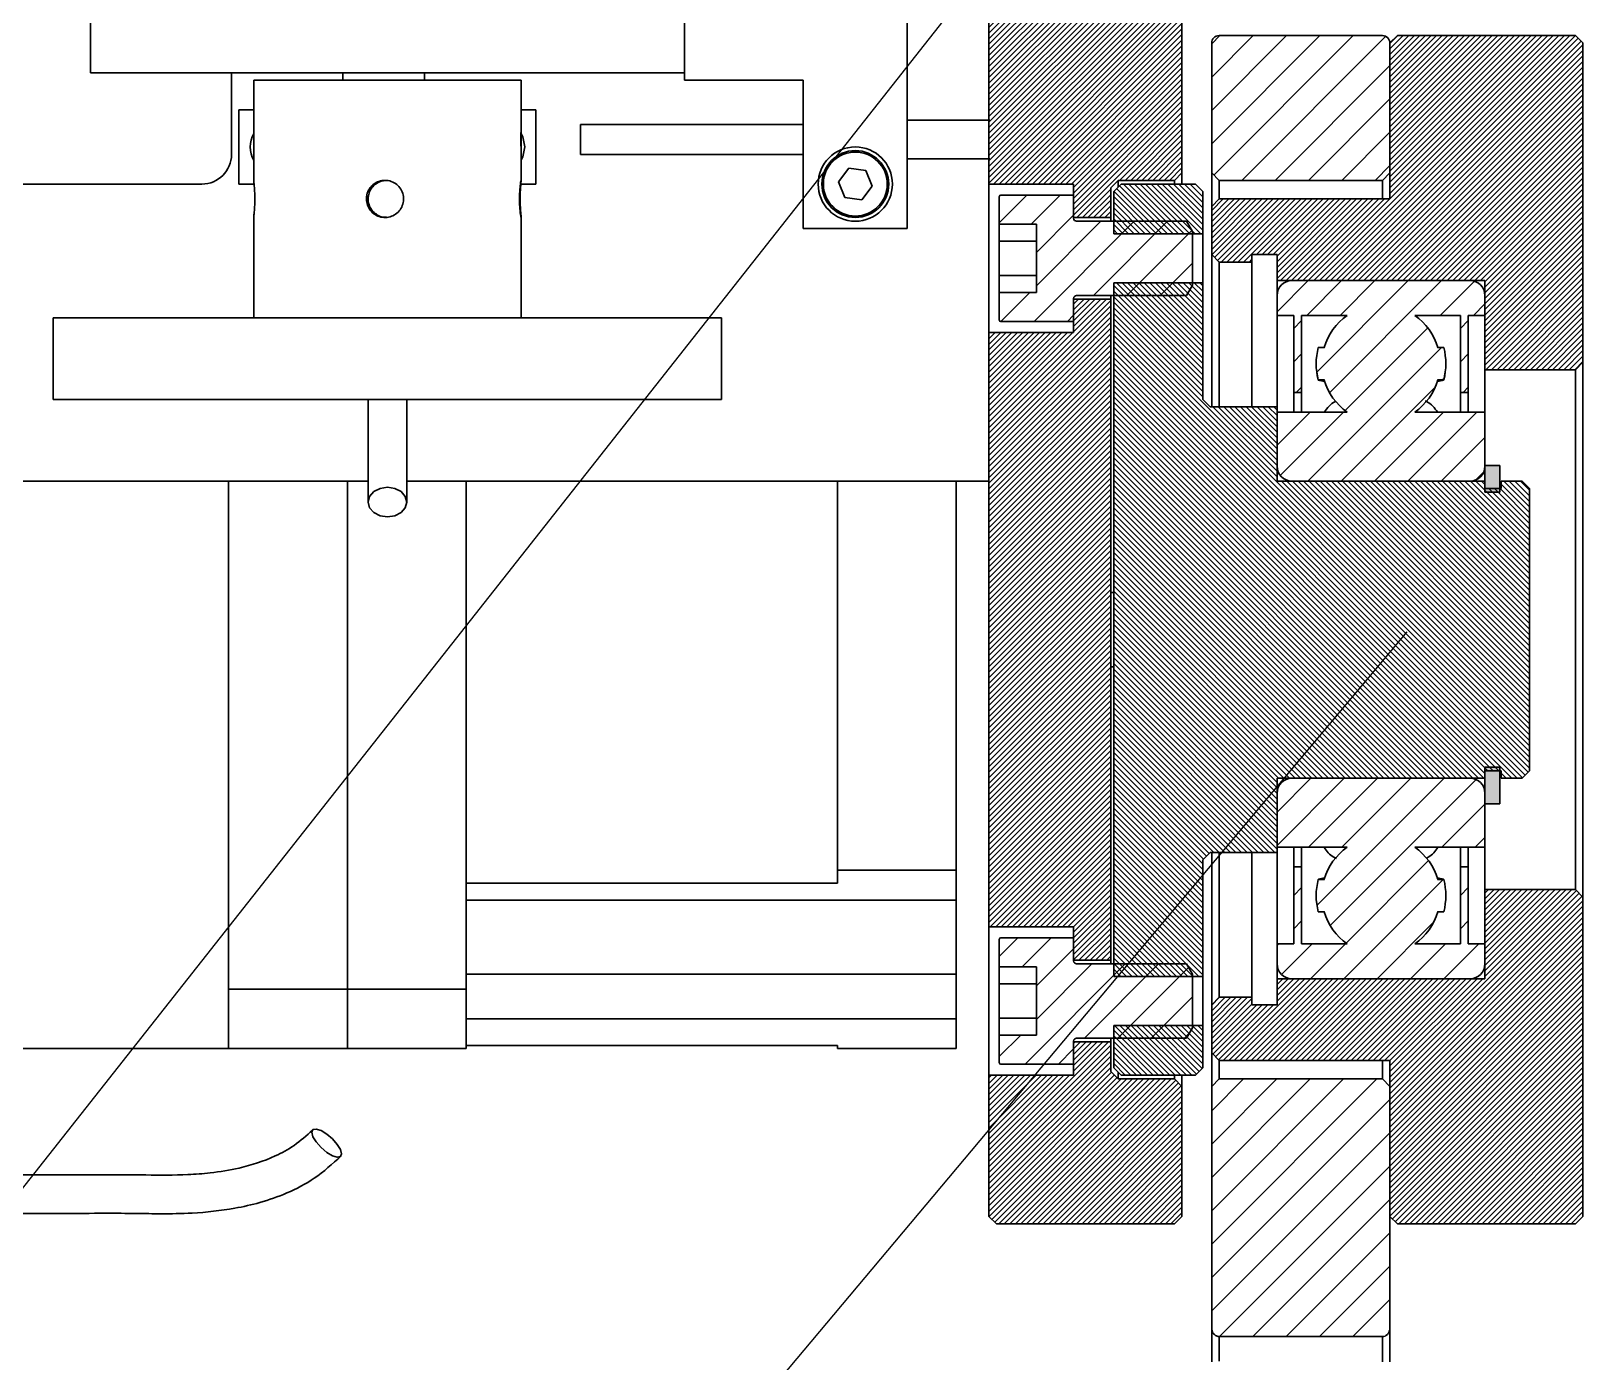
# Model space of a CAD drawing. Header units: millimetres. Extents: x 0 to 4220, y 0 to 2956.
# Drawn here: x 1920.4 to 2129.4, y 2409.2 to 2588.5 of the extents above; entities that cross this region are included whole.
import ezdxf

# ---------------------------------------------------------------- set-up
doc = ezdxf.new("R2010")
doc.units = ezdxf.units.MM
doc.linetypes.add('SLD-实线', pattern=[0])
doc.layers.add('文字', color=7, linetype='SLD-实线', lineweight=15)
doc.styles.get("Standard").update_dxf_attribs({"font": 'HYSWLONGFANGSONG.TTF'})
doc.dimstyles.new('SLDDIMSTYLE1', dxfattribs={"dimtxt": 0, "dimasz": 30, "dimexe": 0, "dimexo": 0.0625, "dimgap": 0, "dimtad": 0, "dimtih": 1, "dimtoh": 1, "dimdec": 0, "dimrnd": 1e-09, "dimzin": 0, "dimdsep": 46, "dimtxsty": 'Standard', "dimblk1": 'NONE', "dimblk2": 'NONE', "dimsah": 1, "dimcen": 0.09, "dimadec": 0, "dimazin": 0, "dimtfac": 30, "dimtdec": 0, "dimtofl": 0, "dimtmove": 0, "dimatfit": 3, "dimldrblk": 'NONE', "dimfxl": 0, "dimfrac": 2, "dimtolj": 1, "dimtzin": 0, "dimarcsym": 0})

# ---------------------------------------------------------------- blocks, each defined once
blk = doc.blocks.new('_NONE')

msp = doc.modelspace()

# ---------------------------------------------------------------- hatches: boundary and pattern name
at = {"linetype": 'SLD-实线', "lineweight": 0}
h = msp.add_hatch(dxfattribs=at)
h.set_pattern_fill('ANSI31', scale=0.16666667, style=0)
h.paths.add_polyline_path([(2060.76, 2567.85), (2060.76, 2563.35), (2065.76, 2563.35), (2065.76, 2567.35), (2066.76, 2568.35), (2074.36, 2568.35), (2075.36, 2569.35), (2075.36, 2612.35), (2049.36, 2612.35), (2049.36, 2567.85)], flags=0)
h = msp.add_hatch(dxfattribs=at)
h.set_pattern_fill('ANSI31', style=0)
edge = h.paths.add_edge_path(flags=0)
edge.add_arc((2102.36, 2586.85), 1, 0, 90)
edge.add_line((2102.36, 2587.85), (2080.36, 2587.85))
edge.add_arc((2080.36, 2586.85), 1, 90, 180)
edge.add_line((2079.36, 2586.85), (2079.36, 2569.35))
edge.add_line((2079.36, 2569.35), (2080.36, 2568.35))
edge.add_line((2080.36, 2568.35), (2102.36, 2568.35))
edge.add_line((2102.36, 2568.35), (2103.36, 2569.35))
edge.add_line((2103.36, 2569.35), (2103.36, 2586.85))
h = msp.add_hatch(dxfattribs=at)
h.set_pattern_fill('ANSI31', scale=0.16666667, style=0)
h.paths.add_polyline_path([(2088.16, 2554.85), (2116.16, 2554.85), (2116.16, 2542.85), (2128.36, 2542.85), (2129.36, 2543.85), (2129.36, 2586.85), (2128.36, 2587.85), (2104.36, 2587.85), (2103.36, 2586.85), (2103.36, 2565.85), (2080.36, 2565.85), (2079.36, 2564.85), (2079.36, 2558.35), (2080.36, 2557.35), (2084.76, 2557.35), (2084.76, 2558.35), (2088.16, 2558.35)], flags=0)
h = msp.add_hatch(dxfattribs=at)
h.set_pattern_fill('ANSI31', scale=0.16666667, angle=90, style=0)
h.paths.add_polyline_path([(2078.16, 2566.85), (2077.16, 2567.85), (2067.16, 2567.85), (2066.16, 2566.85), (2066.16, 2561.15), (2078.16, 2561.15)], flags=0)
h = msp.add_hatch(dxfattribs=at)
h.set_pattern_fill('ANSI31', style=0)
edge = h.paths.add_edge_path(flags=0)
edge.add_line((2055.76, 2553.27), (2050.76, 2553.27))
edge.add_line((2050.76, 2553.27), (2050.76, 2549.55))
edge.add_arc((2050.96, 2549.55), 0.2, 180, 270)
edge.add_line((2050.96, 2549.35), (2060.76, 2549.35))
edge.add_line((2060.76, 2549.35), (2060.76, 2552.45))
edge.add_arc((2061.16, 2552.45), 0.4, 90, 180, ccw=False)
edge.add_line((2061.16, 2552.85), (2075.96, 2552.85))
edge.add_line((2075.96, 2552.85), (2076.76, 2554.23))
edge.add_line((2076.76, 2554.23), (2076.76, 2561.46))
edge.add_line((2076.76, 2561.46), (2075.96, 2562.85))
edge.add_line((2075.96, 2562.85), (2061.16, 2562.85))
edge.add_arc((2061.16, 2563.25), 0.4, 180, 270, ccw=False)
edge.add_line((2060.76, 2563.25), (2060.76, 2566.35))
edge.add_line((2060.76, 2566.35), (2050.96, 2566.35))
edge.add_arc((2050.96, 2566.15), 0.2, 90, 180)
edge.add_line((2050.76, 2566.15), (2050.76, 2562.43))
edge.add_line((2050.76, 2562.43), (2055.76, 2562.43))
edge.add_line((2055.76, 2562.43), (2055.76, 2553.27))
h = msp.add_hatch(dxfattribs=at)
h.set_pattern_fill('ANSI31', scale=0.16666667, angle=90, style=0)
h.paths.add_polyline_path([(2078.16, 2476.85), (2079.16, 2477.85), (2088.16, 2477.85), (2088.16, 2487.85), (2116.16, 2487.85), (2116.16, 2488.85), (2118.36, 2488.85), (2118.36, 2487.85), (2121.16, 2487.85), (2122.16, 2488.85), (2122.16, 2526.85), (2121.16, 2527.85), (2118.36, 2527.85), (2118.36, 2526.85), (2116.16, 2526.85), (2116.16, 2527.85), (2088.16, 2527.85), (2088.16, 2537.85), (2079.16, 2537.85), (2078.16, 2538.85), (2078.16, 2554.55), (2066.16, 2554.55), (2066.16, 2461.15), (2078.16, 2461.15)], flags=0)
h = msp.add_hatch(dxfattribs=at)
h.set_pattern_fill('ANSI31', style=0)
edge = h.paths.add_edge_path(flags=0)
edge.add_arc((2102.16, 2543.65), 8.73, 345.5225, 374.4785)
edge.add_line((2110.61, 2545.83), (2109.79, 2545.83))
edge.add_arc((2102.16, 2543.65), 7.94, 15.9633, 54.9738)
edge.add_line((2106.71, 2550.15), (2112.85, 2550.15))
edge.add_line((2112.85, 2550.15), (2112.85, 2539.77))
edge.add_line((2112.85, 2539.77), (2113.92, 2539.77))
edge.add_line((2113.92, 2539.77), (2113.92, 2550.15))
edge.add_line((2113.92, 2550.15), (2116.16, 2550.15))
edge.add_line((2116.16, 2550.15), (2116.16, 2552.85))
edge.add_arc((2114.16, 2552.85), 2, 360, 450)
edge.add_line((2114.16, 2554.85), (2090.16, 2554.85))
edge.add_arc((2090.16, 2552.85), 2, 90, 180)
edge.add_line((2088.16, 2552.85), (2088.16, 2550.15))
edge.add_line((2088.16, 2550.15), (2090.4, 2550.15))
edge.add_line((2090.4, 2550.15), (2090.4, 2539.77))
edge.add_line((2090.4, 2539.77), (2091.47, 2539.77))
edge.add_line((2091.47, 2539.77), (2091.47, 2550.15))
edge.add_line((2091.47, 2550.15), (2097.6, 2550.15))
edge.add_arc((2102.16, 2543.65), 7.94, 125.0262, 164.0367)
edge.add_line((2094.53, 2545.83), (2093.7, 2545.83))
edge.add_arc((2102.16, 2543.65), 8.73, 165.5215, 194.4775)
edge.add_line((2093.7, 2541.47), (2094.53, 2541.47))
edge.add_arc((2102.16, 2543.65), 7.94, 195.9621, 234.9719)
edge.add_line((2097.6, 2537.15), (2088.16, 2537.15))
edge.add_line((2088.16, 2537.15), (2088.16, 2529.85))
edge.add_arc((2090.16, 2529.85), 2, 180, 270)
edge.add_line((2090.16, 2527.85), (2114.16, 2527.85))
edge.add_arc((2114.16, 2529.85), 2, 270, 360)
edge.add_line((2116.16, 2529.85), (2116.16, 2537.15))
edge.add_line((2116.16, 2537.15), (2106.71, 2537.15))
edge.add_arc((2102.16, 2543.65), 7.94, 305.0281, 344.0379)
edge.add_line((2109.79, 2541.47), (2110.61, 2541.47))
h = msp.add_hatch(dxfattribs=at)
h.set_pattern_fill('ANSI31', scale=0.16666667, style=0)
h.paths.add_polyline_path([(2060.76, 2467.85), (2060.76, 2463.35), (2065.76, 2463.35), (2065.76, 2552.35), (2060.76, 2552.35), (2060.76, 2547.85), (2049.36, 2547.85), (2049.36, 2467.85)], flags=0)
for points in [[(2116.16, 2529.96), (2116.16, 2526.35), (2118.16, 2526.35), (2118.16, 2529.96)], [(2116.16, 2489.35), (2116.16, 2484.42), (2118.16, 2484.42), (2118.16, 2489.35)]]:
    msp.add_hatch(color=7, dxfattribs=at).paths.add_polyline_path(points, flags=0)
h = msp.add_hatch(dxfattribs=at)
h.set_pattern_fill('ANSI31', style=0)
edge = h.paths.add_edge_path(flags=0)
edge.add_arc((2102.16, 2472.05), 7.94, 15.9621, 54.9719)
edge.add_line((2106.71, 2478.55), (2116.16, 2478.55))
edge.add_line((2116.16, 2478.55), (2116.16, 2485.85))
edge.add_arc((2114.16, 2485.85), 2, 0, 90)
edge.add_line((2114.16, 2487.85), (2090.16, 2487.85))
edge.add_arc((2090.16, 2485.85), 2, 90, 180)
edge.add_line((2088.16, 2485.85), (2088.16, 2478.55))
edge.add_line((2088.16, 2478.55), (2097.6, 2478.55))
edge.add_arc((2102.16, 2472.05), 7.94, 125.0281, 164.0379)
edge.add_line((2094.53, 2474.23), (2093.7, 2474.23))
edge.add_arc((2102.16, 2472.05), 8.73, 165.5225, 194.4785)
edge.add_line((2093.7, 2469.87), (2094.53, 2469.87))
edge.add_arc((2102.16, 2472.05), 7.94, 195.9633, 234.9738)
edge.add_line((2097.6, 2465.55), (2091.47, 2465.55))
edge.add_line((2091.47, 2465.55), (2091.47, 2475.93))
edge.add_line((2091.47, 2475.93), (2090.4, 2475.93))
edge.add_line((2090.4, 2475.93), (2090.4, 2465.55))
edge.add_line((2090.4, 2465.55), (2088.16, 2465.55))
edge.add_line((2088.16, 2465.55), (2088.16, 2462.85))
edge.add_arc((2090.16, 2462.85), 2, 180, 270)
edge.add_line((2090.16, 2460.85), (2114.16, 2460.85))
edge.add_arc((2114.16, 2462.85), 2, 270, 360)
edge.add_line((2116.16, 2462.85), (2116.16, 2465.55))
edge.add_line((2116.16, 2465.55), (2113.92, 2465.55))
edge.add_line((2113.92, 2465.55), (2113.92, 2475.93))
edge.add_line((2113.92, 2475.93), (2112.85, 2475.93))
edge.add_line((2112.85, 2475.93), (2112.85, 2465.55))
edge.add_line((2112.85, 2465.55), (2106.71, 2465.55))
edge.add_arc((2102.16, 2472.05), 7.94, 305.0262, 344.0367)
edge.add_line((2109.79, 2469.87), (2110.61, 2469.87))
edge.add_arc((2102.16, 2472.05), 8.73, 345.5215, 374.4775)
edge.add_line((2110.61, 2474.23), (2109.79, 2474.23))
h = msp.add_hatch(dxfattribs=at)
h.set_pattern_fill('ANSI31', scale=0.16666667, style=0)
h.paths.add_polyline_path([(2088.16, 2457.35), (2084.76, 2457.35), (2084.76, 2458.35), (2080.36, 2458.35), (2079.36, 2457.35), (2079.36, 2450.85), (2080.36, 2449.85), (2103.36, 2449.85), (2103.36, 2428.85), (2104.36, 2427.85), (2128.36, 2427.85), (2129.36, 2428.85), (2129.36, 2471.85), (2128.36, 2472.85), (2116.16, 2472.85), (2116.16, 2460.85), (2088.16, 2460.85)], flags=0)
h = msp.add_hatch(dxfattribs=at)
h.set_pattern_fill('ANSI31', style=0)
edge = h.paths.add_edge_path(flags=0)
edge.add_line((2055.76, 2453.27), (2050.76, 2453.27))
edge.add_line((2050.76, 2453.27), (2050.76, 2449.55))
edge.add_arc((2050.96, 2449.55), 0.2, 180, 270)
edge.add_line((2050.96, 2449.35), (2060.76, 2449.35))
edge.add_line((2060.76, 2449.35), (2060.76, 2452.45))
edge.add_arc((2061.16, 2452.45), 0.4, 90, 180, ccw=False)
edge.add_line((2061.16, 2452.85), (2075.96, 2452.85))
edge.add_line((2075.96, 2452.85), (2076.76, 2454.23))
edge.add_line((2076.76, 2454.23), (2076.76, 2461.46))
edge.add_line((2076.76, 2461.46), (2075.96, 2462.85))
edge.add_line((2075.96, 2462.85), (2061.16, 2462.85))
edge.add_arc((2061.16, 2463.25), 0.4, 180, 270, ccw=False)
edge.add_line((2060.76, 2463.25), (2060.76, 2466.35))
edge.add_line((2060.76, 2466.35), (2050.96, 2466.35))
edge.add_arc((2050.96, 2466.15), 0.2, 90, 180)
edge.add_line((2050.76, 2466.15), (2050.76, 2462.43))
edge.add_line((2050.76, 2462.43), (2055.76, 2462.43))
edge.add_line((2055.76, 2462.43), (2055.76, 2453.27))
h = msp.add_hatch(dxfattribs=at)
h.set_pattern_fill('ANSI31', scale=0.16666667, angle=90, style=0)
h.paths.add_polyline_path([(2078.16, 2454.55), (2066.16, 2454.55), (2066.16, 2448.85), (2067.16, 2447.85), (2077.16, 2447.85), (2078.16, 2448.85)], flags=0)
h = msp.add_hatch(dxfattribs=at)
h.set_pattern_fill('ANSI31', scale=0.16666667, style=0)
h.paths.add_polyline_path([(2049.36, 2447.85), (2049.36, 2428.85), (2050.36, 2427.85), (2074.36, 2427.85), (2075.36, 2428.85), (2075.36, 2446.35), (2074.36, 2447.35), (2066.76, 2447.35), (2065.76, 2448.35), (2065.76, 2452.35), (2060.76, 2452.35), (2060.76, 2447.85)], flags=0)
h = msp.add_hatch(dxfattribs=at)
h.set_pattern_fill('ANSI31', style=0)
edge = h.paths.add_edge_path(flags=0)
edge.add_spline(control_points=[(2102.36, 2412.67), (2102.43, 2412.67), (2102.5, 2412.68), (2102.56, 2412.69), (2102.66, 2412.72), (2102.75, 2412.75), (2102.83, 2412.81), (2102.87, 2412.83), (2102.92, 2412.87), (2102.96, 2412.9), (2103.06, 2412.99), (2103.14, 2413.09), (2103.2, 2413.2), (2103.26, 2413.31), (2103.31, 2413.44), (2103.33, 2413.56), (2103.35, 2413.65), (2103.36, 2413.74), (2103.36, 2413.83)], knot_values=[0.003041, 0.003041, 0.003041, 0.003041, 0.003143, 0.003143, 0.003143, 0.003286, 0.003286, 0.003286, 0.003366, 0.003366, 0.003366, 0.003558, 0.003558, 0.003558, 0.003749, 0.003749, 0.003749, 0.003884, 0.003884, 0.003884, 0.003884], weights=[1, 1, 1, 1, 1, 1, 1, 1, 1, 1, 1, 1, 1, 1, 1, 1, 1, 1, 1], degree=3, periodic=0)
edge.add_line((2103.36, 2413.83), (2103.36, 2446.35))
edge.add_line((2103.36, 2446.35), (2102.36, 2447.35))
edge.add_line((2102.36, 2447.35), (2080.36, 2447.35))
edge.add_line((2080.36, 2447.35), (2079.36, 2446.35))
edge.add_line((2079.36, 2446.35), (2079.36, 2413.83))
edge.add_spline(control_points=[(2079.36, 2413.83), (2079.36, 2413.72), (2079.37, 2413.6), (2079.4, 2413.49), (2079.44, 2413.35), (2079.5, 2413.21), (2079.59, 2413.09), (2079.67, 2412.98), (2079.77, 2412.88), (2079.89, 2412.8), (2079.96, 2412.76), (2080.03, 2412.73), (2080.1, 2412.71), (2080.18, 2412.68), (2080.27, 2412.67), (2080.36, 2412.67)], knot_values=[0.002661, 0.002661, 0.002661, 0.002661, 0.002831, 0.002831, 0.002831, 0.003054, 0.003054, 0.003054, 0.003263, 0.003263, 0.003263, 0.003375, 0.003375, 0.003375, 0.003507, 0.003507, 0.003507, 0.003507], weights=[1, 1, 1, 1, 1, 1, 1, 1, 1, 1, 1, 1, 1, 1, 1, 1], degree=3, periodic=0)
edge.add_line((2080.36, 2412.67), (2102.36, 2412.67))

# ---------------------------------------------------------------- linework, layer by layer
at = {"color": 7, "linetype": 'SLD-实线', "lineweight": 30}
for p, q in [((1928.36, 2582.85), (1928.36, 2667.85)), ((2008.36, 2582.85), (2008.36, 2667.85)), ((2049.36, 2576.6), (2049.36, 2612.35)), ((2075.36, 2612.35), (2075.36, 2569.35)), ((2038.36, 2599.85), (2038.36, 2561.85)), ((2080.36, 2587.85), (2102.36, 2587.85)), ((2104.36, 2587.85), (2103.36, 2586.85)), ((2104.36, 2587.85), (2128.36, 2587.85)), ((2129.36, 2586.85), (2128.36, 2587.85)), ((2079.36, 2586.85), (2079.36, 2569.35)), ((2103.36, 2565.85), (2103.36, 2586.85)), ((2103.36, 2586.85), (2103.36, 2569.35)), ((2129.36, 2586.85), (2129.36, 2543.85)), ((1928.36, 2582.85), (2008.36, 2582.85)), ((1947.36, 2582.85), (1947.36, 2571.85)), ((1950.36, 2581.85), (1950.36, 2568.31)), ((1986.36, 2581.85), (1950.36, 2581.85)), ((1962.36, 2582.85), (1962.36, 2581.85)), ((1973.36, 2581.85), (1973.36, 2582.85)), ((1986.36, 2574.78), (1986.36, 2581.85)), ((2008.36, 2582.85), (2008.36, 2581.85)), ((2024.36, 2581.85), (2008.36, 2581.85)), ((2024.36, 2561.85), (2024.36, 2581.85)), ((1948.36, 2577.85), (1948.36, 2567.85)), ((1950.36, 2577.85), (1948.36, 2577.85)), ((1988.36, 2577.85), (1986.36, 2577.85)), ((1988.36, 2577.85), (1988.36, 2567.85)), ((2024.36, 2575.85), (1994.36, 2575.85)), ((1994.36, 2575.85), (1994.36, 2573.85)), ((2049.47, 2576.45), (2038.36, 2576.45)), ((1986.36, 2568.29), (1986.36, 2572.91)), ((1994.36, 2573.85), (1994.36, 2571.85)), ((1994.36, 2571.85), (2024.36, 2571.85)), ((2038.36, 2571.25), (2049.47, 2571.25)), ((2049.36, 2527.85), (2049.36, 2571.14)), ((2030.48, 2569.97), (2029.08, 2568.15)), ((2032.76, 2569.67), (2030.48, 2569.97)), ((2033.64, 2567.55), (2032.76, 2569.67)), ((2074.36, 2568.35), (2075.36, 2569.35)), ((2075.36, 2569.35), (2075.36, 2567.85)), ((2079.36, 2569.35), (2080.36, 2568.35)), ((2079.36, 2564.85), (2079.36, 2569.35)), ((2102.36, 2568.35), (2103.36, 2569.35)), ((1943.36, 2567.85), (1887.36, 2567.85)), ((1948.36, 2567.85), (1950.4, 2567.85)), ((1986.32, 2567.85), (1988.36, 2567.85)), ((2029.08, 2568.15), (2029.96, 2566.03)), ((2032.24, 2565.72), (2033.64, 2567.55)), ((2060.76, 2567.85), (2049.36, 2567.85)), ((2060.76, 2563.35), (2060.76, 2567.85)), ((2066.76, 2568.35), (2065.76, 2567.35)), ((2065.76, 2563.35), (2065.76, 2567.35)), ((2067.16, 2567.85), (2066.16, 2566.85)), ((2066.16, 2561.15), (2066.16, 2566.85)), ((2066.76, 2568.35), (2066.76, 2567.45)), ((2074.36, 2568.35), (2066.76, 2568.35)), ((2067.16, 2567.85), (2077.16, 2567.85)), ((2074.36, 2567.85), (2074.36, 2568.35)), ((2078.16, 2566.85), (2077.16, 2567.85)), ((2078.16, 2566.85), (2078.16, 2561.15)), ((2080.36, 2568.35), (2080.36, 2565.85)), ((2102.36, 2568.35), (2080.36, 2568.35)), ((2102.36, 2565.85), (2102.36, 2568.35)), ((2029.96, 2566.03), (2032.24, 2565.72)), ((2050.76, 2562.43), (2050.76, 2566.15)), ((2050.96, 2566.35), (2060.76, 2566.35)), ((2060.76, 2566.35), (2060.76, 2563.25)), ((2080.36, 2565.85), (2079.36, 2564.85)), ((2079.36, 2558.35), (2079.36, 2564.85)), ((2080.36, 2565.85), (2103.36, 2565.85)), ((1950.36, 2563.4), (1950.36, 2549.85)), ((1986.36, 2549.85), (1986.36, 2563.38)), ((2055.76, 2562.43), (2050.76, 2562.43)), ((2050.76, 2562.43), (2050.76, 2560.14)), ((2055.76, 2553.27), (2055.76, 2562.43)), ((2065.76, 2563.35), (2060.76, 2563.35)), ((2061.16, 2562.85), (2075.96, 2562.85)), ((2065.76, 2562.85), (2065.76, 2563.35)), ((2076.76, 2561.46), (2075.96, 2562.85)), ((2038.36, 2561.85), (2024.36, 2561.85)), ((2078.16, 2561.15), (2066.16, 2561.15)), ((2076.76, 2561.46), (2076.76, 2554.23)), ((2078.16, 2561.15), (2078.16, 2554.55)), ((2055.76, 2560.14), (2050.76, 2560.14)), ((2050.76, 2560.14), (2050.76, 2555.56)), ((2079.36, 2558.35), (2080.36, 2557.35)), ((2079.36, 2537.85), (2079.36, 2558.35)), ((2088.16, 2558.35), (2084.76, 2558.35)), ((2084.76, 2558.35), (2084.76, 2557.35)), ((2088.16, 2554.85), (2088.16, 2558.35)), ((2080.36, 2557.35), (2080.36, 2537.85)), ((2084.76, 2557.35), (2080.36, 2557.35)), ((2084.76, 2557.35), (2084.76, 2537.85)), ((2055.76, 2555.56), (2050.76, 2555.56)), ((2050.76, 2555.56), (2050.76, 2553.27)), ((2066.16, 2554.55), (2078.16, 2554.55)), ((2066.16, 2461.15), (2066.16, 2554.55)), ((2075.96, 2552.85), (2076.76, 2554.23)), ((2078.16, 2554.55), (2078.16, 2538.85)), ((2116.16, 2554.85), (2088.16, 2554.85)), ((2088.16, 2552.85), (2088.16, 2554.85)), ((2090.16, 2554.85), (2114.16, 2554.85)), ((2116.16, 2542.85), (2116.16, 2554.85)), ((2050.76, 2549.55), (2050.76, 2553.27)), ((2055.76, 2553.27), (2050.76, 2553.27)), ((2060.76, 2552.45), (2060.76, 2549.35)), ((2060.76, 2547.85), (2060.76, 2552.35)), ((2060.76, 2552.35), (2065.76, 2552.35)), ((2075.96, 2552.85), (2061.16, 2552.85)), ((2065.76, 2552.35), (2065.76, 2552.85)), ((2065.76, 2463.35), (2065.76, 2552.35)), ((2088.16, 2550.15), (2088.16, 2552.85)), ((2116.16, 2552.85), (2116.16, 2550.15)), ((1923.36, 2549.85), (1923.36, 2538.85)), ((2013.36, 2549.85), (1923.36, 2549.85)), ((2013.36, 2538.85), (2013.36, 2549.85)), ((2090.4, 2550.15), (2088.16, 2550.15)), ((2088.16, 2550.15), (2088.16, 2537.85)), ((2090.4, 2539.77), (2090.4, 2550.15)), ((2097.6, 2550.15), (2091.47, 2550.15)), ((2091.47, 2550.15), (2091.47, 2539.77)), ((2112.85, 2550.15), (2106.71, 2550.15)), ((2112.85, 2539.77), (2112.85, 2550.15)), ((2116.16, 2550.15), (2113.92, 2550.15)), ((2113.92, 2550.15), (2113.92, 2539.77)), ((2049.36, 2547.85), (2060.76, 2547.85)), ((2060.76, 2549.35), (2050.96, 2549.35)), ((2093.7, 2545.83), (2094.53, 2545.83)), ((2109.79, 2545.83), (2110.61, 2545.83)), ((2128.36, 2542.85), (2129.36, 2543.85)), ((2129.36, 2543.85), (2129.36, 2471.85)), ((2094.53, 2541.47), (2093.7, 2541.47)), ((2110.61, 2541.47), (2109.79, 2541.47)), ((2128.36, 2542.85), (2116.16, 2542.85)), ((2116.16, 2537.15), (2116.16, 2542.85)), ((2128.36, 2472.85), (2128.36, 2542.85)), ((2090.4, 2539.77), (2091.47, 2539.77)), ((2090.4, 2537.15), (2090.4, 2539.77)), ((2091.47, 2537.15), (2091.47, 2539.77)), ((2112.85, 2539.77), (2113.92, 2539.77)), ((2112.85, 2537.15), (2112.85, 2539.77)), ((2113.92, 2537.15), (2113.92, 2539.77)), ((2013.36, 2538.85), (1923.36, 2538.85)), ((2078.16, 2538.85), (2079.16, 2537.85)), ((2079.16, 2537.85), (2088.16, 2537.85)), ((2088.16, 2537.85), (2088.16, 2527.85)), ((2088.16, 2537.15), (2097.6, 2537.15)), ((2088.16, 2529.85), (2088.16, 2537.15)), ((2106.71, 2537.15), (2116.16, 2537.15)), ((2116.16, 2537.15), (2116.16, 2529.85)), ((2116.16, 2529.96), (2118.16, 2529.96)), ((2116.16, 2529.96), (2116.16, 2526.35)), ((2118.16, 2529.96), (2118.16, 2526.35)), ((1887.36, 2527.85), (1965.76, 2527.85)), ((1946.96, 2507.85), (1946.96, 2527.85)), ((1962.96, 2459.45), (1962.96, 2527.85)), ((1970.96, 2527.85), (2049.36, 2527.85)), ((1978.96, 2527.85), (1978.96, 2459.45)), ((2028.96, 2527.85), (2028.96, 2475.45)), ((2044.96, 2527.85), (2044.96, 2475.45)), ((2049.36, 2527.85), (2049.36, 2467.85)), ((2088.16, 2527.85), (2116.16, 2527.85)), ((2114.16, 2527.85), (2090.16, 2527.85)), ((2116.16, 2526.85), (2116.16, 2527.85)), ((2118.36, 2526.85), (2116.16, 2526.85)), ((2118.36, 2527.85), (2118.36, 2526.85)), ((2118.36, 2527.85), (2121.16, 2527.85)), ((2122.16, 2526.85), (2121.16, 2527.85)), ((2122.16, 2526.85), (2122.16, 2488.85)), ((2118.16, 2526.35), (2116.16, 2526.35)), ((2066.16, 2512.85), (2065.76, 2512.85)), ((1946.96, 2459.45), (1946.96, 2507.85)), ((2065.76, 2502.85), (2066.16, 2502.85)), ((2116.16, 2489.35), (2118.16, 2489.35)), ((2116.16, 2489.35), (2116.16, 2484.42)), ((2118.16, 2489.35), (2118.16, 2484.42)), ((2116.16, 2487.85), (2088.16, 2487.85)), ((2088.16, 2487.85), (2088.16, 2477.85)), ((2090.16, 2487.85), (2114.16, 2487.85)), ((2116.16, 2488.85), (2118.36, 2488.85)), ((2116.16, 2487.85), (2116.16, 2488.85)), ((2118.36, 2488.85), (2118.36, 2487.85)), ((2121.16, 2487.85), (2118.36, 2487.85)), ((2121.16, 2487.85), (2122.16, 2488.85)), ((2088.16, 2478.55), (2088.16, 2485.85)), ((2116.16, 2485.85), (2116.16, 2478.55)), ((2118.16, 2484.42), (2116.16, 2484.42)), ((2116.16, 2484.4), (2118.16, 2484.4)), ((2118.16, 2484.4), (2118.16, 2484.42)), ((2079.16, 2477.85), (2078.16, 2476.85)), ((2078.16, 2476.85), (2078.16, 2461.15)), ((2088.16, 2477.85), (2079.16, 2477.85)), ((2079.36, 2457.35), (2079.36, 2477.85)), ((2080.36, 2477.85), (2080.36, 2458.35)), ((2084.76, 2477.85), (2084.76, 2458.35)), ((2097.6, 2478.55), (2088.16, 2478.55)), ((2088.16, 2477.85), (2088.16, 2465.55)), ((2090.4, 2475.93), (2090.4, 2478.55)), ((2091.47, 2475.93), (2091.47, 2478.55)), ((2116.16, 2478.55), (2106.71, 2478.55)), ((2112.85, 2475.93), (2112.85, 2478.55)), ((2113.92, 2475.93), (2113.92, 2478.55)), ((2116.16, 2472.85), (2116.16, 2478.55)), ((2028.96, 2473.71), (2028.96, 2475.45)), ((2028.96, 2475.45), (2044.96, 2475.45)), ((2044.96, 2475.45), (2044.96, 2471.45)), ((2091.47, 2475.93), (2090.4, 2475.93)), ((2090.4, 2465.55), (2090.4, 2475.93)), ((2091.47, 2475.93), (2091.47, 2465.55)), ((2113.92, 2475.93), (2112.85, 2475.93)), ((2112.85, 2465.55), (2112.85, 2475.93)), ((2113.92, 2475.93), (2113.92, 2465.55)), ((1978.96, 2473.71), (2028.96, 2473.71)), ((2093.7, 2474.23), (2094.53, 2474.23)), ((2109.79, 2474.23), (2110.61, 2474.23)), ((2116.16, 2472.85), (2128.36, 2472.85)), ((2116.16, 2460.85), (2116.16, 2472.85)), ((2129.36, 2471.85), (2128.36, 2472.85)), ((2044.96, 2471.45), (1978.96, 2471.45)), ((2044.96, 2471.45), (2044.96, 2461.45)), ((2129.36, 2471.85), (2129.36, 2428.85)), ((2094.53, 2469.87), (2093.7, 2469.87)), ((2110.61, 2469.87), (2109.79, 2469.87)), ((2060.76, 2467.85), (2049.36, 2467.85)), ((2049.36, 2467.85), (2049.36, 2447.85)), ((2050.96, 2466.35), (2060.76, 2466.35)), ((2060.76, 2463.35), (2060.76, 2467.85)), ((2060.76, 2466.35), (2060.76, 2463.25)), ((2050.76, 2462.43), (2050.76, 2466.15)), ((2088.16, 2465.55), (2090.4, 2465.55)), ((2088.16, 2462.85), (2088.16, 2465.55)), ((2091.47, 2465.55), (2097.6, 2465.55)), ((2106.71, 2465.55), (2112.85, 2465.55)), ((2113.92, 2465.55), (2116.16, 2465.55)), ((2116.16, 2465.55), (2116.16, 2462.85)), ((2055.76, 2462.43), (2050.76, 2462.43)), ((2050.76, 2462.43), (2050.76, 2460.14)), ((2055.76, 2453.27), (2055.76, 2462.43)), ((2065.76, 2463.35), (2060.76, 2463.35)), ((2061.16, 2462.85), (2075.96, 2462.85)), ((2065.76, 2462.85), (2065.76, 2463.35)), ((2076.76, 2461.46), (2075.96, 2462.85)), ((2088.16, 2460.85), (2088.16, 2462.85)), ((2044.96, 2461.45), (1978.96, 2461.45)), ((2044.96, 2455.45), (2044.96, 2461.45)), ((2055.76, 2460.14), (2050.76, 2460.14)), ((2050.76, 2460.14), (2050.76, 2455.56)), ((2078.16, 2461.15), (2066.16, 2461.15)), ((2076.76, 2461.46), (2076.76, 2454.23)), ((2078.16, 2461.15), (2078.16, 2454.55)), ((2088.16, 2460.85), (2116.16, 2460.85)), ((2088.16, 2457.35), (2088.16, 2460.85)), ((2114.16, 2460.85), (2090.16, 2460.85)), ((1946.96, 2451.45), (1946.96, 2459.45)), ((1946.96, 2459.45), (1962.96, 2459.45)), ((1962.96, 2451.45), (1962.96, 2459.45)), ((1962.96, 2459.45), (1978.96, 2459.45)), ((1978.96, 2459.45), (1978.96, 2451.45)), ((2080.36, 2458.35), (2079.36, 2457.35)), ((2080.36, 2458.35), (2084.76, 2458.35)), ((2084.76, 2458.35), (2084.76, 2457.35)), ((2079.36, 2450.85), (2079.36, 2457.35)), ((2084.76, 2457.35), (2088.16, 2457.35)), ((1978.96, 2455.45), (2044.96, 2455.45)), ((2044.96, 2455.45), (2044.96, 2451.45)), ((2055.76, 2455.56), (2050.76, 2455.56)), ((2050.76, 2455.56), (2050.76, 2453.27)), ((2066.16, 2454.55), (2078.16, 2454.55)), ((2066.16, 2448.85), (2066.16, 2454.55)), ((2075.96, 2452.85), (2076.76, 2454.23)), ((2078.16, 2454.55), (2078.16, 2448.85)), ((2028.96, 2451.85), (1978.96, 2451.85)), ((2028.96, 2451.45), (2028.96, 2451.85)), ((2050.76, 2449.55), (2050.76, 2453.27)), ((2055.76, 2453.27), (2050.76, 2453.27)), ((2060.76, 2452.45), (2060.76, 2449.35)), ((2060.76, 2447.85), (2060.76, 2452.35)), ((2060.76, 2452.35), (2065.76, 2452.35)), ((2075.96, 2452.85), (2061.16, 2452.85)), ((2065.76, 2452.35), (2065.76, 2452.85)), ((2065.76, 2448.35), (2065.76, 2452.35)), ((1887.36, 2451.45), (1946.96, 2451.45)), ((1946.96, 2451.45), (1962.96, 2451.45)), ((1978.96, 2451.45), (1962.96, 2451.45)), ((2044.96, 2451.45), (2028.96, 2451.45)), ((2079.36, 2450.85), (2080.36, 2449.85)), ((2079.36, 2446.35), (2079.36, 2450.85)), ((2103.36, 2449.85), (2080.36, 2449.85)), ((2080.36, 2449.85), (2080.36, 2447.35)), ((2102.36, 2447.35), (2102.36, 2449.85)), ((2103.36, 2428.85), (2103.36, 2449.85)), ((2049.36, 2447.85), (2060.76, 2447.85)), ((2049.36, 2447.85), (2049.36, 2428.85)), ((2060.76, 2449.35), (2050.96, 2449.35)), ((2065.76, 2448.35), (2066.76, 2447.35)), ((2066.16, 2448.85), (2067.16, 2447.85)), ((2066.76, 2448.25), (2066.76, 2447.35)), ((2077.16, 2447.85), (2067.16, 2447.85)), ((2074.36, 2447.35), (2074.36, 2447.85)), ((2075.36, 2447.85), (2075.36, 2446.35)), ((2077.16, 2447.85), (2078.16, 2448.85)), ((2066.76, 2447.35), (2074.36, 2447.35)), ((2075.36, 2446.35), (2074.36, 2447.35)), ((2075.36, 2446.35), (2075.36, 2428.85)), ((2080.36, 2447.35), (2079.36, 2446.35)), ((2079.36, 2446.35), (2079.36, 2413.83)), ((2080.36, 2447.35), (2102.36, 2447.35)), ((2103.36, 2446.35), (2102.36, 2447.35)), ((2103.36, 2446.35), (2103.36, 2413.83)), ((2049.36, 2428.85), (2050.36, 2427.85)), ((2074.36, 2427.85), (2075.36, 2428.85)), ((2103.36, 2428.85), (2104.36, 2427.85)), ((2128.36, 2427.85), (2129.36, 2428.85)), ((2074.36, 2427.85), (2050.36, 2427.85)), ((2128.36, 2427.85), (2104.36, 2427.85)), ((2079.36, 2409.25), (2079.36, 2413.83)), ((2080.36, 2412.67), (2102.36, 2412.67)), ((2103.36, 2413.83), (2103.36, 2409.25))]:
    msp.add_line(p, q, dxfattribs=at)
at = {"color": 8, "linetype": 'SLD-实线', "lineweight": 30}
for p, q in [((2080.36, 2412.67), (2080.36, 2409.34)), ((2102.36, 2409.25), (2102.36, 2412.67))]:
    msp.add_line(p, q, dxfattribs=at)
at = {"color": 7, "linetype": 'SLD-实线', "lineweight": 30, "flags": 128}
for points in [[(1986.35, 2574.84), (1986.35, 2574.84), (1986.34, 2574.75), (1986.33, 2574.55), (1986.32, 2574.28), (1986.31, 2573.96), (1986.31, 2573.62), (1986.32, 2573.31), (1986.33, 2573.06), (1986.35, 2572.9), (1986.36, 2572.85), (1986.36, 2572.91), (1986.36, 2573.07), (1986.35, 2573.33), (1986.35, 2573.64), (1986.35, 2573.85), (1986.35, 2573.85)], [(1986.36, 2571.05), (1986.59, 2571.51), (1986.86, 2572.85)], [(1986.86, 2572.85), (1986.59, 2574.19), (1986.38, 2574.61)], [(1968.36, 2523.03), (1967.36, 2523.18), (1966.52, 2523.62), (1965.96, 2524.27), (1965.76, 2525.03), (1965.96, 2525.8), (1966.52, 2526.45), (1967.36, 2526.88), (1968.36, 2527.04), (1969.35, 2526.88), (1970.2, 2526.45), (1970.76, 2525.8), (1970.96, 2525.03), (1970.76, 2524.27), (1970.2, 2523.62), (1969.35, 2523.18), (1968.36, 2523.03)], [(1962.18, 2437.25), (1962.03, 2436.89), (1961.59, 2436.81), (1960.94, 2437.01), (1960.18, 2437.47), (1959.41, 2438.13), (1958.76, 2438.87), (1958.32, 2439.58), (1958.17, 2440.17), (1958.32, 2440.53), (1958.76, 2440.61), (1959.41, 2440.41), (1960.18, 2439.94), (1960.94, 2439.29), (1961.59, 2438.55), (1962.03, 2437.84), (1962.18, 2437.25)]]:
    msp.add_lwpolyline(points, dxfattribs=at)
at = {"color": 7, "linetype": 'SLD-实线', "lineweight": 30}
for radius in [5, 4.5, 4.3]:
    msp.add_circle((2031.36, 2567.85), radius, dxfattribs=at)
for centre, radius, start, end in [((2080.36, 2586.85), 1, 90, 180), ((2102.36, 2586.85), 1, 0, 90), ((1953.36, 2572.85), 3.5, 148.9973, 211.0027), ((1943.36, 2571.85), 4, 270, 0), ((2050.96, 2566.15), 0.2, 90, 180), ((2061.16, 2563.25), 0.4, 180, 270), ((2090.16, 2552.85), 2, 90, 180), ((2114.16, 2552.85), 2, 0, 90), ((2061.16, 2552.45), 0.4, 90, 180), ((2102.16, 2543.65), 7.94, 125.0262, 164.0367), ((2102.16, 2543.65), 7.94, 15.9633, 54.9738), ((2050.96, 2549.55), 0.2, 180, 270), ((2102.16, 2543.65), 8.73, 165.4966, 194.4614), ((2102.16, 2543.65), 8.73, 165.5215, 194.4775), ((2102.16, 2543.65), 8.73, 345.496, 14.4851), ((2102.16, 2543.65), 8.73, 345.5225, 14.4785), ((2102.16, 2543.65), 7.94, 195.9621, 234.9719), ((2102.16, 2543.65), 7.94, 305.0281, 344.0379), ((2090.16, 2529.85), 2, 180, 270), ((2114.16, 2529.85), 2, 270, 0), ((2090.16, 2485.85), 2, 90, 180), ((2114.16, 2485.85), 2, 0, 90), ((2102.16, 2472.05), 7.94, 125.0281, 164.0379), ((2102.16, 2472.05), 7.94, 15.9621, 54.9719), ((2102.16, 2472.05), 8.73, 165.5225, 194.4785), ((2102.16, 2472.05), 8.73, 345.5215, 14.4775), ((2102.16, 2472.05), 7.94, 195.9633, 234.9738), ((2102.16, 2472.05), 7.94, 305.0262, 344.0367), ((2050.96, 2466.15), 0.2, 90, 180), ((2061.16, 2463.25), 0.4, 180, 270), ((2090.16, 2462.85), 2, 180, 270), ((2114.16, 2462.85), 2, 270, 0), ((2061.16, 2452.45), 0.4, 90, 180), ((2050.96, 2449.55), 0.2, 180, 270)]:
    msp.add_arc(centre, radius, start, end, dxfattribs=at)
for points, knots in [([(2049.36, 2576.44), (2049.36, 2576.45), (2049.36, 2576.49), (2049.36, 2576.32), (2049.36, 2575.91), (2049.36, 2575.23), (2049.36, 2574.51), (2049.36, 2574.03), (2049.36, 2573.85)], [0, 0, 0, 0, 0.00684, 0.221487, 0.436134, 0.650816, 0.865554, 1, 1, 1, 1]), ([(1986.35, 2573.85), (1986.35, 2573.96), (1986.35, 2574.19), (1986.35, 2574.48), (1986.36, 2574.72), (1986.36, 2574.79), (1986.36, 2574.82)], [0, 0, 0, 0, 0.249846, 0.499683, 0.749762, 1, 1, 1, 1]), ([(2049.36, 2573.85), (2049.36, 2573.56), (2049.36, 2572.97), (2049.36, 2572.19), (2049.36, 2571.61), (2049.36, 2571.28), (2049.36, 2571.28), (2049.36, 2571.28)], [0, 0, 0, 0, 0.214843, 0.429687, 0.644504, 0.859264, 1, 1, 1, 1]), ([(1950.36, 2563.4), (1950.36, 2563.4), (1950.36, 2563.41), (1950.38, 2563.7), (1950.43, 2564.24), (1950.48, 2564.99), (1950.5, 2565.84), (1950.48, 2566.67), (1950.43, 2567.42), (1950.38, 2567.99), (1950.36, 2568.27), (1950.36, 2568.3), (1950.36, 2568.31)], [0, 0, 0, 0, 0.029831, 0.146111, 0.263129, 0.380968, 0.498428, 0.614882, 0.73128, 0.84865, 0.966513, 1, 1, 1, 1]), ([(1965.53, 2565.85), (1965.55, 2565.57), (1965.61, 2565.01), (1966.03, 2564.27), (1966.66, 2563.69), (1967.45, 2563.37), (1968.3, 2563.32), (1969.12, 2563.55), (1969.82, 2564.04), (1970.32, 2564.73), (1970.56, 2565.56), (1970.51, 2566.41), (1970.19, 2567.19), (1969.63, 2567.83), (1968.88, 2568.25), (1968.04, 2568.4), (1967.2, 2568.26), (1966.45, 2567.85), (1965.88, 2567.22), (1965.57, 2566.52), (1965.54, 2566.04), (1965.53, 2565.85)], [0, 0, 0, 0, 0.053335, 0.106658, 0.160305, 0.214168, 0.267681, 0.320829, 0.374155, 0.42793, 0.481732, 0.535086, 0.588218, 0.641698, 0.695554, 0.749231, 0.802457, 0.85566, 0.909296, 0.963161, 1, 1, 1, 1]), ([(1965.76, 2565.85), (1965.78, 2566.12), (1965.83, 2566.65), (1966.22, 2567.37), (1966.81, 2567.94), (1967.52, 2568.3), (1968.03, 2568.32), (1968.25, 2568.32)], [0, 0, 0, 0, 0.20176, 0.403071, 0.615737, 0.837461, 1, 1, 1, 1]), ([(1986.13, 2565.85), (1986.14, 2565.57), (1986.15, 2565.01), (1986.21, 2564.27), (1986.28, 2563.69), (1986.34, 2563.37), (1986.36, 2563.32), (1986.35, 2563.55), (1986.3, 2564.04), (1986.25, 2564.73), (1986.22, 2565.56), (1986.23, 2566.41), (1986.27, 2567.19), (1986.32, 2567.83), (1986.36, 2568.25), (1986.36, 2568.4), (1986.33, 2568.26), (1986.26, 2567.85), (1986.19, 2567.22), (1986.14, 2566.52), (1986.14, 2566.04), (1986.13, 2565.85)], [0, 0, 0, 0, 0.053335, 0.106658, 0.160305, 0.214168, 0.267681, 0.320829, 0.374155, 0.42793, 0.481732, 0.535086, 0.588218, 0.641698, 0.695554, 0.749231, 0.802457, 0.85566, 0.909296, 0.963161, 1, 1, 1, 1]), ([(1968.25, 2563.38), (1968.08, 2563.38), (1967.65, 2563.37), (1967, 2563.65), (1966.36, 2564.14), (1965.91, 2564.86), (1965.76, 2565.47), (1965.76, 2565.8), (1965.76, 2565.85)], [0, 0, 0, 0, 0.1266, 0.323178, 0.528727, 0.748252, 0.966141, 1, 1, 1, 1]), ([(2093.7, 2541.47), (2093.7, 2541.47), (2093.7, 2541.47), (2093.82, 2541.43), (2094.45, 2541.29), (2094.64, 2541.26)], [0, 0, 0, 0, 0.014312, 0.711333, 1, 1, 1, 1]), ([(2110.61, 2541.47), (2110.61, 2541.47), (2110.62, 2541.47), (2110.5, 2541.43), (2109.88, 2541.3), (2109.7, 2541.26)], [0, 0, 0, 0, 0.014454, 0.718361, 1, 1, 1, 1]), ([(1965.76, 2538.85), (1965.76, 2538.62), (1965.76, 2537.3), (1965.76, 2534.87), (1965.76, 2531.51), (1965.76, 2528.02), (1965.76, 2526.07), (1965.76, 2525.03)], [0, 0, 0, 0, 0.044246, 0.249014, 0.47439, 0.722203, 1, 1, 1, 1]), ([(1970.96, 2525.03), (1970.96, 2525.92), (1970.96, 2527.59), (1970.96, 2531.25), (1970.96, 2535.02), (1970.96, 2537.87), (1970.96, 2538.85)], [0, 0, 0, 0, 0.241561, 0.454232, 0.811654, 1, 1, 1, 1]), ([(2094.54, 2537.15), (2094.93, 2537.7), (2095.32, 2538.25), (2096.06, 2538.57), (2096.07, 2538.58)], [0, 0, 0, 0, 0.9871521, 1, 1, 1, 1]), ([(2109.78, 2537.15), (2109.38, 2537.69), (2108.96, 2538.28), (2108.17, 2538.61), (2108.12, 2538.63)], [0, 0, 0, 0, 0.9352568, 1, 1, 1, 1]), ([(2096.16, 2477.03), (2096.04, 2477.08), (2095.25, 2477.44), (2094.84, 2478.04), (2094.49, 2478.55)], [0, 0, 0, 0, 0.153767, 1, 1, 1, 1]), ([(2108.28, 2477.09), (2108.36, 2477.12), (2109.1, 2477.47), (2109.48, 2478.04), (2109.82, 2478.55)], [0, 0, 0, 0, 0.106508, 1, 1, 1, 1]), ([(2094.61, 2474.42), (2094.45, 2474.39), (2093.82, 2474.26), (2093.75, 2474.25), (2093.7, 2474.23)], [0, 0, 0, 0, 0.253895, 1, 1, 1, 1]), ([(2109.69, 2474.43), (2109.86, 2474.39), (2110.49, 2474.26), (2110.56, 2474.25), (2110.61, 2474.23)], [0, 0, 0, 0, 0.2605458, 1, 1, 1, 1]), ([(1958.26, 2440.47), (1957.47, 2439.74), (1955.98, 2438.39), (1952.66, 2436.59), (1948.82, 2435.34), (1944.81, 2434.7), (1940.61, 2434.37), (1935.01, 2434.44), (1926.97, 2434.46), (1920.81, 2434.45), (1917.36, 2434.45)], [0, 0, 0, 0, 0.080383, 0.151553, 0.273063, 0.366347, 0.436633, 0.568425, 0.758037, 1, 1, 1, 1]), ([(1917.36, 2429.25), (1919.78, 2429.24), (1924.1, 2429.22), (1929.86, 2429.28), (1934.25, 2429.25), (1938.15, 2429.18), (1942.57, 2429.25), (1947.06, 2429.73), (1951.33, 2430.69), (1954.97, 2431.97), (1958.78, 2433.95), (1960.94, 2435.91), (1962.09, 2436.95)], [0, 0, 0, 0, 0.154203, 0.275717, 0.366708, 0.434466, 0.524529, 0.64778, 0.721769, 0.804246, 0.896179, 1, 1, 1, 1]), ([(2079.36, 2413.83), (2079.37, 2413.72), (2079.39, 2413.45), (2079.56, 2413.08), (2079.83, 2412.82), (2080.11, 2412.69), (2080.27, 2412.68), (2080.36, 2412.67)], [0, 0, 0, 0, 0.201005, 0.464769, 0.710616, 0.844255, 1, 1, 1, 1]), ([(2102.36, 2412.67), (2102.43, 2412.67), (2102.59, 2412.69), (2102.8, 2412.78), (2103.02, 2412.94), (2103.22, 2413.19), (2103.34, 2413.52), (2103.35, 2413.74), (2103.36, 2413.83)], [0, 0, 0, 0, 0.121678, 0.292144, 0.387916, 0.614826, 0.840857, 1, 1, 1, 1])]:
    msp.add_open_spline(points, degree=3, knots=knots, dxfattribs=at)

# ---------------------------------------------------------------- leaders
at = {"layer": '文字', "has_arrowhead": 0}
for points in [[(2065.01, 2617.49), (0, 0)], [(2105.62, 2507.56), (0, 0)]]:
    msp.add_leader(points, dimstyle='SLDDIMSTYLE1', dxfattribs=at)

doc.saveas('drawing.dxf')
